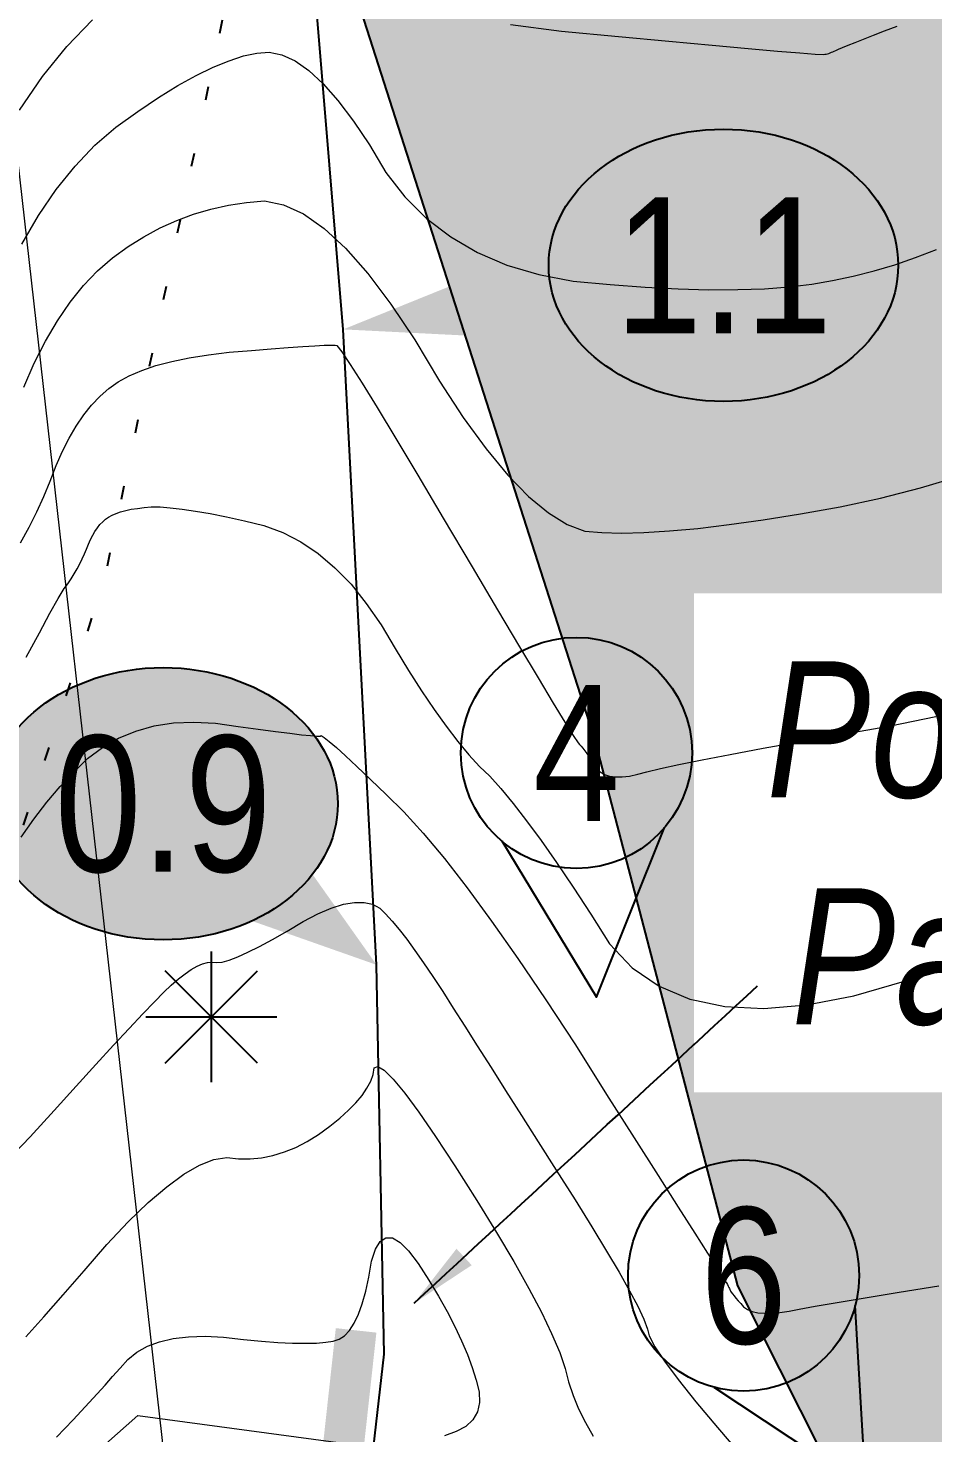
# Model space of a CAD drawing. Extents: x -19176 to -17597, y 5652440 to 5654285.
# Drawn here: x -17844.24 to -17837.59, y 5653156.69 to 5653167.01 of the extents above; entities that cross this region are included whole.
import ezdxf
from ezdxf.enums import TextEntityAlignment as Align

# ---------------------------------------------------------------- set-up
doc = ezdxf.new("R2010")
doc.units = 0
doc.header["$LTSCALE"] = 5
doc.linetypes.add('0', pattern=[1, 1, 0])
doc.linetypes.add('foc-TOPO', pattern=[1, 0.2, -0.8])
for name, color, linetype in [('AS-CABLE', 224, 'foc-CABLE'), ('AS-CABLE-T', 224, 'foc-CABLE'), ('AS-POWER-BURIED-ATCO PIPELINES', 241, 'foc-POWER_BURIED'), ('AS-ROADS', 254, 'Continuous'), ('CG-NOTES', 7, 'Continuous'), ('P-ELEVATION', 7, 'Continuous'), ('T-BUSH', 110, '0'), ('T-LOW-AREA', 48, 'foc-TOPO')]:
    doc.layers.add(name, color=color, linetype=linetype)
for name, color, linetype, lineweight, true_color in [('AS-STORM', 7, 'foc-STORM', 9, 0x29a300), ('C-TOPO-MAJR', 7, 'Continuous', 15, 0xd3aa5f), ('C-TOPO-MINR', 7, 'Continuous', 13, 0xe9d5af)]:
    doc.layers.add(name, color=color, linetype=linetype, lineweight=lineweight, true_color=true_color)
doc.layers.add('T-ELEVATION', color=48, linetype='Continuous', lineweight=18)
doc.styles.add('0.50', font='ARIALN.TTF', dxfattribs={"height": 0.5})
doc.styles.add('80', font='ARIALN.TTF', dxfattribs={"height": 10})
doc.styles.add('80L', font='ARIALN.TTF', dxfattribs={"height": 10})
doc.styles.add('foc-LtypeFont', font='ARIALN.TTF', dxfattribs={"height": 7.35})
doc.linetypes.add('foc-CABLE', pattern='A,2,-1,["C",foc-LtypeFont,S=0.2,R=0,X=-0.625,Y=-0.75],-1.24,8', length=12.24)
doc.linetypes.add('foc-POWER_BURIED', pattern='A,10,-1,["P",foc-LtypeFont,S=0.2,R=0,X=-0.425,Y=-0.75],-2', length=13)
doc.linetypes.add('foc-STORM', pattern='A,10,-1,["ST",foc-LtypeFont,S=0.2,R=0,X=-0.5,Y=-0.75],-2.75', length=13.75)
doc.linetypes.add('foc-TOPO-flowdirection-NOLINE', pattern='A,0,[">",foc-LtypeFont,S=0.3,R=0,X=0,Y=-0.945],-20,[">",foc-LtypeFont,S=0.3,R=0,X=0,Y=-0.945],0', length=20)
doc.dimstyles.new('Compass 250', dxfattribs={"dimscale": 0.25, "dimtxt": 0.45, "dimasz": 2, "dimexe": 0.2, "dimexo": 0.0625, "dimgap": 0.5, "dimtad": 0, "dimtih": 1, "dimtoh": 1, "dimzin": 0, "dimdsep": 46, "dimtxsty": '0.50', "dimcen": 0.1, "dimse1": 1, "dimse2": 1, "dimclrd": 256, "dimclrt": 256, "dimaunit": 1, "dimadec": 4, "dimazin": 0, "dimtfac": 0.06, "dimtofl": 0, "dimtmove": 0, "dimatfit": 0, "dimfxl": 0.2, "dimtolj": 1, "dimtzin": 0, "dimlwd": -1, "dimarcsym": 0})

# ---------------------------------------------------------------- blocks, each defined once
blk = doc.blocks.new('*U28')
at = {"layer": 'CG-NOTES', "color": 182}
blk.add_lwpolyline([(-5.49, -6.47), (1.48, -17.94), (6.47, -5.49)], dxfattribs=at)
blk.add_circle((0, 0), 8.49, dxfattribs=at)
at = {"color": 182, "style": '80L'}
blk.add_attdef('#', text='', height=10, dxfattribs=at).set_placement((0, 0), align=Align.MIDDLE_CENTER)
blk = doc.blocks.new('*U30')
at = {"layer": 'CG-NOTES', "color": 182}
blk.add_lwpolyline([(-2.2, -8.19), (8.98, -15.6), (8.19, -2.2)], dxfattribs=at)
blk.add_circle((0, 0), 8.49, dxfattribs=at)
at = {"color": 182, "style": '80L'}
blk.add_attdef('#', text='', height=10, dxfattribs=at).set_placement((0, 0), align=Align.MIDDLE_CENTER)
blk = doc.blocks.new('*U70')
at = {"layer": 'P-ELEVATION'}
h = blk.add_hatch(color=111, dxfattribs=at)
h.dxf.hatch_style = 1
edge = h.paths.add_edge_path()
edge.add_ellipse((0, 0), major_axis=(-12.83, 0), ratio=0.779302, start_angle=0, end_angle=360)
at = {"layer": 'P-ELEVATION', "color": 7, "flags": 128}
blk.add_lwpolyline([(0, 0, 12.5, 0, 0), (-27.92, -4.71, 0, 0, 0)], format="xyseb", dxfattribs=at)
at = {"layer": 'P-ELEVATION', "color": 7}
blk.add_ellipse((0, 0), major_axis=(-12.83, 0), ratio=0.779302, dxfattribs=at)
at = {"layer": 'P-ELEVATION', "style": '80'}
blk.add_attdef('ELEVATION', text='', height=10, dxfattribs=at).set_placement((0, 0), align=Align.MIDDLE_CENTER)
blk = doc.blocks.new('*U69')
at = {"layer": 'P-ELEVATION'}
h = blk.add_hatch(color=111, dxfattribs=at)
h.dxf.hatch_style = 1
edge = h.paths.add_edge_path()
edge.add_ellipse((0, 0), major_axis=(-12.83, 0), ratio=0.779302, start_angle=0, end_angle=360)
at = {"layer": 'P-ELEVATION', "color": 7, "flags": 128}
blk.add_lwpolyline([(0, 0, 12.5, 0, 0), (15.67, -11.84, 0, 0, 0)], format="xyseb", dxfattribs=at)
at = {"layer": 'P-ELEVATION', "color": 7}
blk.add_ellipse((0, 0), major_axis=(-12.83, 0), ratio=0.779302, dxfattribs=at)
at = {"layer": 'P-ELEVATION', "style": '80'}
blk.add_attdef('ELEVATION', text='', height=10, dxfattribs=at).set_placement((0, 0), align=Align.MIDDLE_CENTER)

msp = doc.modelspace()

# ---------------------------------------------------------------- hatches: boundary and pattern name
at = {"layer": 'AS-ROADS'}
h = msp.add_hatch(color=256, dxfattribs=at)
h.dxf.hatch_style = 1
h.paths.add_polyline_path([(-17840.001, 5653181.093), (-17842.223, 5653186.461), (-17843.867, 5653190.672), (-17846.072, 5653188.743), (-17848.06, 5653187.446), (-17846.232, 5653182.05), (-17844.662, 5653175.77), (-17842.4, 5653169.028), (-17840.078, 5653161.789), (-17839.028, 5653157.772), (-17837.646, 5653155.027), (-17834.845, 5653152.543), (-17831.983, 5653151.268), (-17828.673, 5653150.66), (-17821.175, 5653150.398), (-17813.473, 5653150.538), (-17810.145, 5653150.42), (-17811.091, 5653159.359), (-17821.638, 5653158.939), (-17829.943, 5653158.678), (-17830.923, 5653158.858), (-17831.391, 5653159.511), (-17833.314, 5653164.083), (-17834.986, 5653168.263), (-17836.41, 5653171.965)])

# ---------------------------------------------------------------- linework, layer by layer
at = {"layer": 'AS-CABLE', "const_width": 0.3, "flags": 128}
msp.add_lwpolyline([(-17841.829, 5653157.444), (-17841.967, 5653156.185)], dxfattribs=at)
at = {"layer": 'AS-POWER-BURIED-ATCO PIPELINES', "ltscale": 0.1, "flags": 128}
msp.add_lwpolyline([(-17842.356, 5653149.3), (-17842.04, 5653153.339), (-17841.73, 5653156.326), (-17841.623, 5653157.269), (-17841.679, 5653160.129), (-17841.923, 5653164.799), (-17842.478, 5653171.47), (-17843.212, 5653177.021), (-17843.006, 5653180.646), (-17842.461, 5653183.908), (-17843.217, 5653186.139)], dxfattribs=at)
at = {"layer": 'AS-ROADS', "flags": 128}
msp.add_lwpolyline([(-17848.06, 5653187.446), (-17846.232, 5653182.05), (-17844.662, 5653175.77), (-17842.4, 5653169.028), (-17840.078, 5653161.789), (-17839.028, 5653157.772), (-17837.646, 5653155.027), (-17834.845, 5653152.543), (-17831.983, 5653151.268), (-17828.673, 5653150.66), (-17821.175, 5653150.398), (-17813.473, 5653150.538), (-17810.145, 5653150.42), (-17811.091, 5653159.359), (-17821.638, 5653158.939), (-17829.943, 5653158.678), (-17830.923, 5653158.858), (-17831.391, 5653159.511), (-17833.314, 5653164.083), (-17834.986, 5653168.263), (-17836.41, 5653171.965), (-17840.001, 5653181.093), (-17842.223, 5653186.461), (-17843.867, 5653190.672)], dxfattribs=at)
at = {"layer": 'AS-STORM', "ltscale": 0.1, "flags": 128}
msp.add_lwpolyline([(-17847.039, 5653190.174), (-17842.334, 5653148.478), (-17801.054, 5653161.664), (-17801.618, 5653168.568)], dxfattribs=at)
at = {"layer": 'AS-STORM', "linetype": 'foc-TOPO-flowdirection-NOLINE', "ltscale": 0.1, "flags": 128}
msp.add_lwpolyline([(-17847.039, 5653190.174), (-17842.334, 5653148.478), (-17801.054, 5653161.664), (-17801.618, 5653168.568)], dxfattribs=at)
at = {"layer": 'C-TOPO-MAJR', "flags": 128}
for points in [[(-17844.3, 5653166.41), (-17844.132, 5653166.656), (-17843.953, 5653166.877), (-17843.766, 5653167.074)], [(-17840.696, 5653167.039), (-17840.321, 5653166.991), (-17839.901, 5653166.951), (-17839.532, 5653166.917), (-17839.215, 5653166.887), (-17838.949, 5653166.863), (-17838.734, 5653166.844), (-17838.57, 5653166.83), (-17838.458, 5653166.821), (-17838.396, 5653166.818), (-17838.387, 5653166.82), (-17838.377, 5653166.822), (-17838.367, 5653166.824), (-17838.357, 5653166.827), (-17838.347, 5653166.831), (-17838.337, 5653166.835), (-17838.327, 5653166.839), (-17838.317, 5653166.843), (-17838.307, 5653166.848), (-17838.286, 5653166.857), (-17838.256, 5653166.87), (-17838.215, 5653166.887), (-17838.163, 5653166.907), (-17838.102, 5653166.932), (-17838.03, 5653166.96), (-17837.948, 5653166.992), (-17837.855, 5653167.028)]]:
    msp.add_lwpolyline(points, dxfattribs=at)
at = {"layer": 'C-TOPO-MINR', "flags": 128}
for points in [[(-17844.285, 5653165.426), (-17844.162, 5653165.636), (-17844.031, 5653165.827), (-17843.893, 5653165.999), (-17843.747, 5653166.152), (-17843.593, 5653166.286), (-17843.432, 5653166.4), (-17843.28, 5653166.502), (-17843.137, 5653166.59), (-17843.003, 5653166.664), (-17842.878, 5653166.726), (-17842.762, 5653166.773), (-17842.655, 5653166.808), (-17842.557, 5653166.828), (-17842.468, 5653166.836), (-17842.374, 5653166.817), (-17842.277, 5653166.772), (-17842.176, 5653166.701), (-17842.071, 5653166.604), (-17841.962, 5653166.48), (-17841.848, 5653166.33), (-17841.731, 5653166.154), (-17841.61, 5653165.952), (-17841.47, 5653165.772), (-17841.311, 5653165.614), (-17841.134, 5653165.478), (-17840.937, 5653165.364), (-17840.722, 5653165.272), (-17840.488, 5653165.202), (-17840.235, 5653165.154), (-17839.963, 5653165.128), (-17839.707, 5653165.109), (-17839.465, 5653165.097), (-17839.238, 5653165.09), (-17839.026, 5653165.091), (-17838.83, 5653165.097), (-17838.648, 5653165.111), (-17838.481, 5653165.131), (-17838.33, 5653165.157), (-17838.178, 5653165.19), (-17838.025, 5653165.229), (-17837.873, 5653165.274), (-17837.72, 5653165.326), (-17837.567, 5653165.385)], [(-17844.27, 5653164.374), (-17844.193, 5653164.55), (-17844.111, 5653164.713), (-17844.023, 5653164.863), (-17843.93, 5653164.998), (-17843.832, 5653165.121), (-17843.728, 5653165.23), (-17843.619, 5653165.325), (-17843.504, 5653165.407), (-17843.387, 5653165.48), (-17843.268, 5653165.544), (-17843.146, 5653165.599), (-17843.022, 5653165.646), (-17842.895, 5653165.683), (-17842.766, 5653165.712), (-17842.635, 5653165.732), (-17842.501, 5653165.743), (-17842.362, 5653165.715), (-17842.216, 5653165.648), (-17842.064, 5653165.541), (-17841.907, 5653165.395), (-17841.743, 5653165.21), (-17841.574, 5653164.985), (-17841.398, 5653164.722), (-17841.216, 5653164.419), (-17841.042, 5653164.152), (-17840.875, 5653163.922), (-17840.715, 5653163.728), (-17840.563, 5653163.571), (-17840.417, 5653163.45), (-17840.28, 5653163.365), (-17840.149, 5653163.317), (-17840.025, 5653163.306), (-17839.881, 5653163.302), (-17839.715, 5653163.306), (-17839.528, 5653163.318), (-17839.319, 5653163.337), (-17839.09, 5653163.365), (-17838.839, 5653163.4), (-17838.566, 5653163.443), (-17838.273, 5653163.494), (-17837.979, 5653163.558), (-17837.684, 5653163.634), (-17837.389, 5653163.722)], [(-17844.254, 5653157.396), (-17844.123, 5653157.543), (-17843.981, 5653157.705), (-17843.826, 5653157.882), (-17843.66, 5653158.074), (-17843.503, 5653158.242), (-17843.357, 5653158.384), (-17843.22, 5653158.5), (-17843.094, 5653158.592), (-17842.979, 5653158.658), (-17842.873, 5653158.699), (-17842.778, 5653158.715), (-17842.693, 5653158.705), (-17842.608, 5653158.705), (-17842.524, 5653158.713), (-17842.44, 5653158.729), (-17842.356, 5653158.755), (-17842.272, 5653158.789), (-17842.189, 5653158.832), (-17842.106, 5653158.884), (-17842.023, 5653158.945), (-17841.949, 5653159.004), (-17841.885, 5653159.061), (-17841.83, 5653159.117), (-17841.785, 5653159.171), (-17841.749, 5653159.224), (-17841.722, 5653159.275), (-17841.704, 5653159.325), (-17841.696, 5653159.373), (-17841.669, 5653159.383), (-17841.622, 5653159.356), (-17841.557, 5653159.29), (-17841.472, 5653159.187), (-17841.368, 5653159.047), (-17841.245, 5653158.869), (-17841.103, 5653158.652), (-17840.942, 5653158.399), (-17840.798, 5653158.164), (-17840.671, 5653157.949), (-17840.561, 5653157.753), (-17840.468, 5653157.577), (-17840.393, 5653157.42), (-17840.334, 5653157.282), (-17840.293, 5653157.164), (-17840.268, 5653157.065), (-17840.236, 5653156.966), (-17840.195, 5653156.867), (-17840.145, 5653156.767), (-17840.088, 5653156.668)], [(-17844.03, 5653156.66), (-17843.968, 5653156.724), (-17843.907, 5653156.787), (-17843.848, 5653156.851), (-17843.789, 5653156.914), (-17843.73, 5653156.977), (-17843.673, 5653157.041), (-17843.617, 5653157.104), (-17843.561, 5653157.167), (-17843.506, 5653157.23), (-17843.44, 5653157.284), (-17843.362, 5653157.327), (-17843.273, 5653157.36), (-17843.173, 5653157.384), (-17843.061, 5653157.397), (-17842.938, 5653157.401), (-17842.803, 5653157.394), (-17842.657, 5653157.378), (-17842.524, 5653157.365), (-17842.403, 5653157.356), (-17842.296, 5653157.351), (-17842.202, 5653157.349), (-17842.12, 5653157.351), (-17842.052, 5653157.357), (-17841.997, 5653157.366), (-17841.954, 5653157.379), (-17841.914, 5653157.405), (-17841.878, 5653157.444), (-17841.843, 5653157.496), (-17841.812, 5653157.562), (-17841.784, 5653157.64), (-17841.758, 5653157.731), (-17841.735, 5653157.835), (-17841.715, 5653157.953), (-17841.687, 5653158.04), (-17841.653, 5653158.098), (-17841.611, 5653158.125), (-17841.562, 5653158.123), (-17841.506, 5653158.09), (-17841.443, 5653158.028), (-17841.372, 5653157.936), (-17841.295, 5653157.813), (-17841.224, 5653157.696), (-17841.16, 5653157.582), (-17841.104, 5653157.473), (-17841.054, 5653157.368), (-17841.012, 5653157.267), (-17840.976, 5653157.171), (-17840.947, 5653157.079), (-17840.926, 5653156.992), (-17840.923, 5653156.914), (-17840.938, 5653156.846), (-17840.971, 5653156.788), (-17841.023, 5653156.739), (-17841.093, 5653156.7), (-17841.181, 5653156.67)]]:
    msp.add_lwpolyline(points, dxfattribs=at)
at = {"layer": 'T-BUSH', "linetype": 'Continuous'}
for p, q in [((-17842.892, 5653159.267), (-17842.892, 5653160.227)), ((-17842.552, 5653159.408), (-17843.231, 5653160.087)), ((-17843.231, 5653159.408), (-17842.552, 5653160.087)), ((-17843.372, 5653159.747), (-17842.412, 5653159.747))]:
    msp.add_line(p, q, dxfattribs=at)
at = {"layer": 'T-ELEVATION', "ltscale": 0.1, "flags": 128}
msp.add_lwpolyline([(-17853.724, 5653138.889), (-17849.384, 5653139.05), (-17847.736, 5653139.384), (-17847.066, 5653139.969), (-17847.058, 5653141.334), (-17847.121, 5653144.542), (-17847.175, 5653148.246), (-17847.056, 5653151.416), (-17846.952, 5653153.61), (-17845.335, 5653155.135), (-17843.432, 5653156.818), (-17840.506, 5653156.425)], dxfattribs=at)
at = {"layer": 'T-LOW-AREA', "ltscale": 0.1, "flags": 128}
msp.add_lwpolyline([(-17842.4, 5653169.028), (-17843.681, 5653162.948), (-17844.745, 5653159.736), (-17847.344, 5653156.213), (-17850.19, 5653154.059), (-17853.547, 5653153.642)], dxfattribs=at)

# ---------------------------------------------------------------- block references
at = {"xscale": 0.1000155304115623, "yscale": 0.1000155304115623, "zscale": 0.1000155304115623}
for name, p, values in [('*U70', (-17839.131, 5653165.27), {'ELEVATION': '1.1'}), ('*U69', (-17843.246, 5653161.314), {'ELEVATION': '0.9'})]:
    msp.add_blockref(name, p, dxfattribs=at).add_auto_attribs(values)
at = {"layer": 'CG-NOTES', "xscale": 0.1, "yscale": 0.1, "zscale": 0.1}
msp.add_blockref('*U30', (-17838.983, 5653157.847), dxfattribs=at).add_auto_attribs({'#': '6'})

# ---------------------------------------------------------------- next in the draw order: texts
at = {"layer": 'AS-CABLE-T', "insert": (-17838.848, 5653162.36), "char_height": 1, "attachment_point": 1, "style": '80L', "bg_fill": 2}
msp.add_mtext_dynamic_manual_height_columns('\\pi0.032626;{\\fArial Narrow|b0|i1|c0|p34;Power\\P\\pi0.21646;Panel}', width=3.35584, gutter_width=50, heights=[0], dxfattribs=at)

# ---------------------------------------------------------------- next in the draw order: linework, layer by layer
at = {"layer": 'C-TOPO-MAJR', "flags": 128}
msp.add_lwpolyline([(-17844.289, 5653161.068), (-17844.196, 5653161.201), (-17844.1, 5653161.324), (-17844.002, 5653161.44), (-17843.903, 5653161.546), (-17843.801, 5653161.645), (-17843.691, 5653161.728), (-17843.573, 5653161.796), (-17843.447, 5653161.848), (-17843.313, 5653161.885), (-17843.17, 5653161.907), (-17843.02, 5653161.914), (-17842.862, 5653161.906), (-17842.695, 5653161.882), (-17842.549, 5653161.861), (-17842.422, 5653161.844), (-17842.316, 5653161.831), (-17842.23, 5653161.82), (-17842.163, 5653161.814), (-17842.117, 5653161.81), (-17842.091, 5653161.811), (-17842.085, 5653161.814), (-17842.064, 5653161.801), (-17842.027, 5653161.772), (-17841.974, 5653161.727), (-17841.906, 5653161.665), (-17841.823, 5653161.587), (-17841.724, 5653161.492), (-17841.609, 5653161.381), (-17841.479, 5653161.254), (-17841.336, 5653161.097), (-17841.181, 5653160.911), (-17841.014, 5653160.696), (-17840.834, 5653160.451), (-17840.641, 5653160.177), (-17840.436, 5653159.873), (-17840.219, 5653159.541), (-17839.989, 5653159.178), (-17839.786, 5653158.859), (-17839.611, 5653158.583), (-17839.463, 5653158.35), (-17839.342, 5653158.159), (-17839.248, 5653158.011), (-17839.181, 5653157.907), (-17839.142, 5653157.845), (-17839.13, 5653157.826), (-17839.12, 5653157.809), (-17839.11, 5653157.794), (-17839.102, 5653157.78), (-17839.096, 5653157.769), (-17839.091, 5653157.759), (-17839.087, 5653157.751), (-17839.084, 5653157.745), (-17839.083, 5653157.74), (-17839.08, 5653157.733), (-17839.074, 5653157.724), (-17839.065, 5653157.712), (-17839.053, 5653157.698), (-17839.04, 5653157.681), (-17839.023, 5653157.662), (-17839.004, 5653157.641), (-17838.983, 5653157.617), (-17838.955, 5653157.598), (-17838.92, 5653157.584), (-17838.879, 5653157.574), (-17838.831, 5653157.57), (-17838.777, 5653157.57), (-17838.716, 5653157.575), (-17838.649, 5653157.585), (-17838.575, 5653157.6), (-17838.458, 5653157.622), (-17838.296, 5653157.65), (-17838.091, 5653157.684), (-17837.842, 5653157.725), (-17837.549, 5653157.772)], dxfattribs=at)
at = {"layer": 'C-TOPO-MINR', "flags": 128}
for points in [[(-17844.293, 5653163.231), (-17844.231, 5653163.345), (-17844.174, 5653163.458), (-17844.122, 5653163.571), (-17844.075, 5653163.684), (-17844.032, 5653163.798), (-17843.986, 5653163.903), (-17843.937, 5653164), (-17843.885, 5653164.089), (-17843.829, 5653164.17), (-17843.771, 5653164.243), (-17843.709, 5653164.308), (-17843.644, 5653164.364), (-17843.576, 5653164.413), (-17843.495, 5653164.457), (-17843.403, 5653164.497), (-17843.299, 5653164.533), (-17843.183, 5653164.564), (-17843.054, 5653164.591), (-17842.914, 5653164.613), (-17842.762, 5653164.631), (-17842.598, 5653164.645), (-17842.453, 5653164.657), (-17842.327, 5653164.666), (-17842.22, 5653164.674), (-17842.132, 5653164.679), (-17842.063, 5653164.682), (-17842.013, 5653164.684), (-17841.983, 5653164.683), (-17841.971, 5653164.68), (-17841.934, 5653164.633), (-17841.872, 5653164.541), (-17841.785, 5653164.405), (-17841.674, 5653164.224), (-17841.537, 5653163.998), (-17841.375, 5653163.728), (-17841.189, 5653163.413), (-17840.977, 5653163.054), (-17840.79, 5653162.738), (-17840.629, 5653162.466), (-17840.493, 5653162.238), (-17840.382, 5653162.053), (-17840.295, 5653161.912), (-17840.235, 5653161.814), (-17840.199, 5653161.76), (-17840.188, 5653161.75), (-17840.176, 5653161.737), (-17840.163, 5653161.721), (-17840.149, 5653161.703), (-17840.134, 5653161.682), (-17840.117, 5653161.658), (-17840.1, 5653161.632), (-17840.081, 5653161.604), (-17840.062, 5653161.573), (-17840.036, 5653161.548), (-17840.005, 5653161.529), (-17839.967, 5653161.517), (-17839.925, 5653161.511), (-17839.876, 5653161.511), (-17839.822, 5653161.517), (-17839.761, 5653161.53), (-17839.695, 5653161.549), (-17839.594, 5653161.573), (-17839.458, 5653161.602), (-17839.287, 5653161.636), (-17839.081, 5653161.676), (-17838.839, 5653161.721), (-17838.563, 5653161.771), (-17838.252, 5653161.826), (-17837.905, 5653161.886), (-17837.572, 5653161.954)], [(-17844.251, 5653162.391), (-17844.155, 5653162.57), (-17844.077, 5653162.714), (-17844.016, 5653162.821), (-17843.973, 5653162.894), (-17843.947, 5653162.93), (-17843.922, 5653162.967), (-17843.899, 5653163.003), (-17843.878, 5653163.039), (-17843.858, 5653163.076), (-17843.84, 5653163.112), (-17843.823, 5653163.149), (-17843.808, 5653163.185), (-17843.794, 5653163.222), (-17843.779, 5653163.255), (-17843.763, 5653163.287), (-17843.747, 5653163.315), (-17843.729, 5653163.341), (-17843.71, 5653163.365), (-17843.69, 5653163.386), (-17843.669, 5653163.404), (-17843.647, 5653163.419), (-17843.621, 5653163.434), (-17843.592, 5653163.447), (-17843.558, 5653163.458), (-17843.521, 5653163.468), (-17843.48, 5653163.477), (-17843.435, 5653163.484), (-17843.386, 5653163.49), (-17843.333, 5653163.494), (-17843.269, 5653163.494), (-17843.194, 5653163.489), (-17843.107, 5653163.479), (-17843.009, 5653163.464), (-17842.9, 5653163.445), (-17842.78, 5653163.421), (-17842.648, 5653163.392), (-17842.506, 5653163.358), (-17842.368, 5653163.307), (-17842.235, 5653163.238), (-17842.107, 5653163.152), (-17841.984, 5653163.048), (-17841.866, 5653162.926), (-17841.754, 5653162.786), (-17841.646, 5653162.629), (-17841.543, 5653162.455), (-17841.443, 5653162.293), (-17841.348, 5653162.144), (-17841.255, 5653162.007), (-17841.167, 5653161.883), (-17841.082, 5653161.772), (-17841, 5653161.674), (-17840.922, 5653161.588), (-17840.848, 5653161.516), (-17840.765, 5653161.425), (-17840.675, 5653161.316), (-17840.577, 5653161.189), (-17840.471, 5653161.044), (-17840.357, 5653160.881), (-17840.235, 5653160.701), (-17840.105, 5653160.502), (-17839.968, 5653160.285), (-17839.801, 5653160.109), (-17839.604, 5653159.973), (-17839.377, 5653159.878), (-17839.121, 5653159.823), (-17838.835, 5653159.809), (-17838.52, 5653159.835), (-17838.175, 5653159.902), (-17837.801, 5653160.009), (-17837.466, 5653160.104)], [(-17844.402, 5653158.681), (-17844.222, 5653158.865), (-17844.046, 5653159.06), (-17843.885, 5653159.238), (-17843.74, 5653159.397), (-17843.61, 5653159.539), (-17843.495, 5653159.663), (-17843.395, 5653159.769), (-17843.31, 5653159.858), (-17843.24, 5653159.928), (-17843.186, 5653159.981), (-17843.134, 5653160.027), (-17843.085, 5653160.065), (-17843.04, 5653160.096), (-17842.997, 5653160.121), (-17842.957, 5653160.137), (-17842.92, 5653160.147), (-17842.886, 5653160.15), (-17842.855, 5653160.146), (-17842.813, 5653160.15), (-17842.76, 5653160.165), (-17842.697, 5653160.189), (-17842.623, 5653160.222), (-17842.538, 5653160.264), (-17842.442, 5653160.316), (-17842.335, 5653160.377), (-17842.218, 5653160.448), (-17842.11, 5653160.504), (-17842.011, 5653160.547), (-17841.921, 5653160.575), (-17841.841, 5653160.589), (-17841.77, 5653160.589), (-17841.708, 5653160.575), (-17841.655, 5653160.547), (-17841.612, 5653160.504), (-17841.565, 5653160.452), (-17841.513, 5653160.39), (-17841.457, 5653160.318), (-17841.397, 5653160.236), (-17841.333, 5653160.145), (-17841.265, 5653160.044), (-17841.192, 5653159.933), (-17841.115, 5653159.812), (-17841.031, 5653159.679), (-17840.939, 5653159.534), (-17840.838, 5653159.376), (-17840.731, 5653159.206), (-17840.615, 5653159.024), (-17840.491, 5653158.829), (-17840.36, 5653158.622), (-17840.221, 5653158.403), (-17840.097, 5653158.205), (-17839.989, 5653158.027), (-17839.898, 5653157.871), (-17839.822, 5653157.735), (-17839.761, 5653157.621), (-17839.717, 5653157.527), (-17839.689, 5653157.454), (-17839.676, 5653157.403), (-17839.634, 5653157.323), (-17839.563, 5653157.217), (-17839.463, 5653157.082), (-17839.334, 5653156.92), (-17839.176, 5653156.73), (-17838.989, 5653156.512)]]:
    msp.add_lwpolyline(points, dxfattribs=at)

# ---------------------------------------------------------------- next in the draw order: block references
at = {"layer": 'CG-NOTES', "xscale": 0.1, "yscale": 0.1, "zscale": 0.1}
msp.add_blockref('*U28', (-17840.211, 5653161.687), dxfattribs=at).add_auto_attribs({'#': '4'})

# ---------------------------------------------------------------- next in the draw order: leaders
at = {"layer": 'AS-CABLE-T', "path_type": 1}
msp.add_leader([(-17841.403, 5653157.644), (-17838.881, 5653159.976)], dimstyle='Compass 250', override={"dimgap": 0.5, "dimtad": 0, "dimclrd": 256}, dxfattribs=at)

doc.saveas('drawing.dxf')
